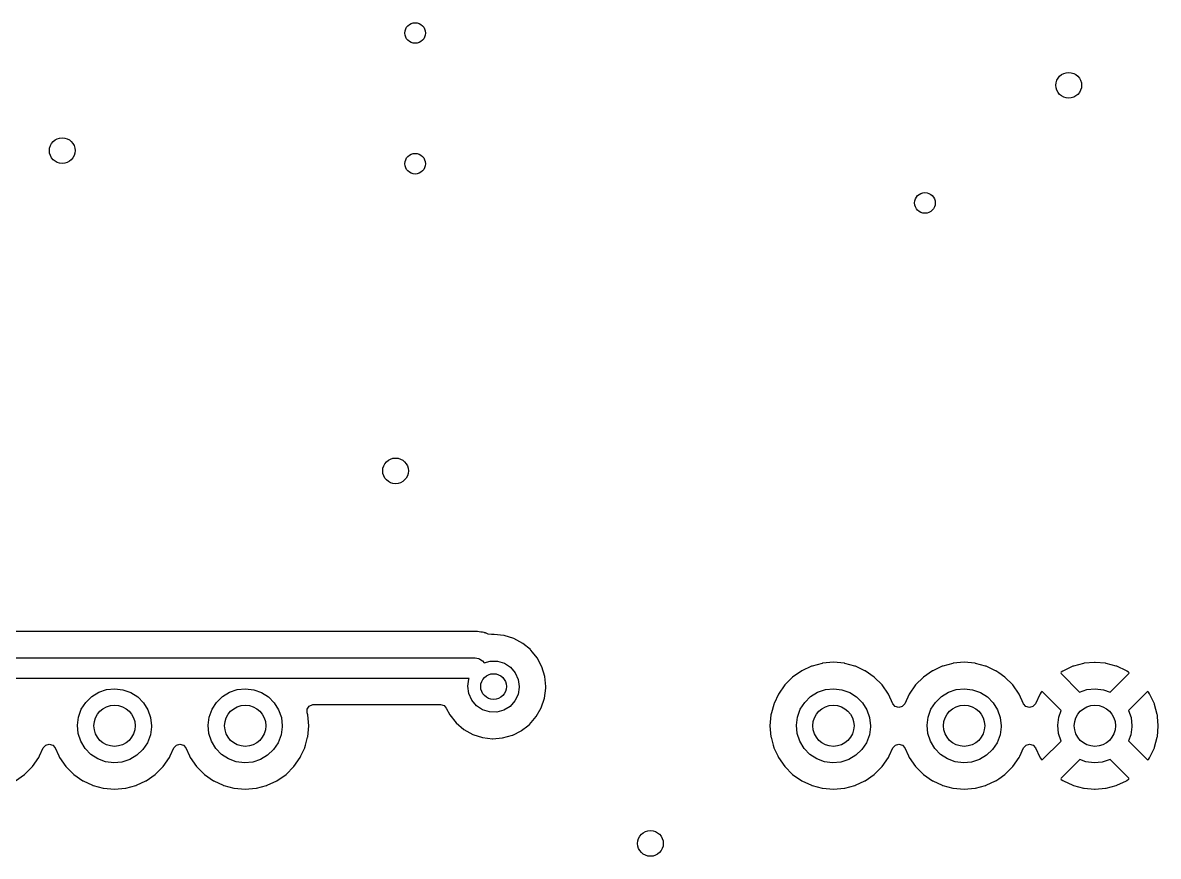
# Model space of a CAD drawing. Extents: x 41 to 172, y -238 to -26.
# Drawn here: x 63.24 to 85.31, y -188.46 to -172.27 of the extents above; entities that cross this region are included whole.
import ezdxf

# ---------------------------------------------------------------- set-up
doc = ezdxf.new("R2010")
doc.units = 0
doc.layers.add('BLACK', color=7, linetype='CONTINUOUS')

msp = doc.modelspace()

# ---------------------------------------------------------------- linework, layer by layer
at = {"layer": 'BLACK', "linetype": 'CONTINUOUS'}
for p, q in [((72.0074, -184.099), (52.9659, -184.099)), ((72.0146, -184.099), (72.0074, -184.099)), ((72.0692, -184.096), (72.0146, -184.099)), ((72.0768, -184.096), (72.0692, -184.096)), ((72.0692, -184.096), (72.0692, -184.096)), ((72.1396, -184.107), (72.0768, -184.096)), ((72.1461, -184.108), (72.1396, -184.107)), ((72.1723, -184.112), (72.1461, -184.108)), ((72.202, -184.116), (72.1723, -184.112)), ((72.2095, -184.117), (72.202, -184.116)), ((72.202, -184.116), (72.202, -184.116)), ((72.2166, -184.119), (72.2095, -184.117)), ((72.2192, -184.12), (72.2166, -184.119)), ((72.2354, -184.125), (72.2192, -184.12)), ((72.238, -184.126), (72.2354, -184.125)), ((72.2454, -184.127), (72.238, -184.126)), ((72.288, -184.146), (72.2454, -184.127)), ((72.3513, -184.157), (72.288, -184.146)), ((72.3679, -184.155), (72.3513, -184.157)), ((72.3971, -184.153), (72.3679, -184.155)), ((72.4032, -184.153), (72.3971, -184.153)), ((72.5876, -184.173), (72.4032, -184.153)), ((72.4032, -184.153), (72.4032, -184.153)), ((72.5938, -184.173), (72.5876, -184.173)), ((72.5876, -184.173), (72.5876, -184.173)), ((72.7827, -184.232), (72.5938, -184.173)), ((72.9567, -184.326), (72.7827, -184.232)), ((72.9614, -184.33), (72.9567, -184.326)), ((73.1043, -184.448), (72.9614, -184.33)), ((72.9614, -184.33), (72.9614, -184.33)), ((73.1091, -184.452), (73.1043, -184.448)), ((73.113, -184.457), (73.1091, -184.452)), ((73.1486, -184.5), (73.113, -184.457)), ((73.113, -184.457), (73.113, -184.457)), ((52.937, -184.608), (72.0323, -184.608)), ((72.0323, -184.608), (72.0649, -184.615)), ((72.0649, -184.615), (72.0981, -184.619)), ((72.0981, -184.619), (72.1078, -184.625)), ((72.1078, -184.625), (72.119, -184.628)), ((72.119, -184.628), (72.1451, -184.649)), ((72.1451, -184.649), (72.1734, -184.667)), ((72.1734, -184.667), (72.2096, -184.703)), ((72.2096, -184.703), (72.3221, -184.671)), ((72.3221, -184.671), (72.4639, -184.671)), ((72.4639, -184.671), (72.5997, -184.712)), ((73.2341, -184.605), (73.1486, -184.5)), ((73.3269, -184.78), (73.2341, -184.605)), ((72.5997, -184.712), (72.7187, -184.789)), ((72.7187, -184.789), (72.8112, -184.897)), ((72.8112, -184.897), (72.8699, -185.026)), ((73.3841, -184.969), (73.3269, -184.78)), ((78.3774, -184.86), (78.2013, -184.983)), ((78.3824, -184.858), (78.3774, -184.86)), ((78.5672, -184.772), (78.3824, -184.858)), ((78.3824, -184.858), (78.3824, -184.858)), ((78.5722, -184.769), (78.5672, -184.772)), ((78.5672, -184.772), (78.5672, -184.772)), ((78.5775, -184.768), (78.5722, -184.769)), ((78.7745, -184.715), (78.5775, -184.768)), ((78.5775, -184.768), (78.5775, -184.768)), ((78.7799, -184.714), (78.7745, -184.715)), ((78.7745, -184.715), (78.7745, -184.715)), ((78.994, -184.695), (78.7799, -184.714)), ((79.2081, -184.714), (78.994, -184.695)), ((79.2135, -184.715), (79.2081, -184.714)), ((79.4105, -184.768), (79.2135, -184.715)), ((79.2135, -184.715), (79.2135, -184.715)), ((79.4158, -184.769), (79.4105, -184.768)), ((79.4105, -184.768), (79.4105, -184.768)), ((79.4208, -184.772), (79.4158, -184.769)), ((79.6056, -184.858), (79.4208, -184.772)), ((79.4208, -184.772), (79.4208, -184.772)), ((79.6106, -184.86), (79.6056, -184.858)), ((79.6056, -184.858), (79.6056, -184.858)), ((79.7867, -184.983), (79.6106, -184.86)), ((80.9174, -184.86), (80.7413, -184.983)), ((80.9224, -184.858), (80.9174, -184.86)), ((81.1072, -184.772), (80.9224, -184.858)), ((80.9224, -184.858), (80.9224, -184.858)), ((81.1122, -184.769), (81.1072, -184.772)), ((81.1072, -184.772), (81.1072, -184.772)), ((81.1175, -184.768), (81.1122, -184.769)), ((81.3145, -184.715), (81.1175, -184.768)), ((81.1175, -184.768), (81.1175, -184.768)), ((81.3199, -184.714), (81.3145, -184.715)), ((81.3145, -184.715), (81.3145, -184.715)), ((81.534, -184.695), (81.3199, -184.714)), ((81.7481, -184.714), (81.534, -184.695)), ((81.7535, -184.715), (81.7481, -184.714)), ((81.9505, -184.768), (81.7535, -184.715)), ((81.7535, -184.715), (81.7535, -184.715)), ((81.9558, -184.769), (81.9505, -184.768)), ((81.9505, -184.768), (81.9505, -184.768)), ((81.9608, -184.772), (81.9558, -184.769)), ((82.1456, -184.858), (81.9608, -184.772)), ((81.9608, -184.772), (81.9608, -184.772)), ((82.1506, -184.86), (82.1456, -184.858)), ((82.1456, -184.858), (82.1456, -184.858)), ((82.2054, -184.898), (82.1506, -184.86)), ((82.3267, -184.983), (82.2054, -184.898)), ((83.4184, -184.888), (83.41, -184.898)), ((83.41, -184.898), (83.4171, -184.912)), ((83.4531, -184.864), (83.4184, -184.888)), ((83.4626, -184.858), (83.4531, -184.864)), ((83.6474, -184.772), (83.4626, -184.858)), ((83.6577, -184.768), (83.6474, -184.772)), ((83.8546, -184.715), (83.6577, -184.768)), ((83.8654, -184.714), (83.8546, -184.715)), ((84.0685, -184.696), (83.8654, -184.714)), ((84.0795, -184.696), (84.0685, -184.696)), ((84.2826, -184.714), (84.0795, -184.696)), ((84.2934, -184.715), (84.2826, -184.714)), ((84.4903, -184.768), (84.2934, -184.715)), ((84.3692, -185.274), (84.7316, -184.911)), ((84.5006, -184.772), (84.4903, -184.768)), ((84.6854, -184.858), (84.5006, -184.772)), ((84.6949, -184.864), (84.6854, -184.858)), ((84.7288, -184.887), (84.6949, -184.864)), ((84.7381, -184.899), (84.7288, -184.887)), ((84.7316, -184.911), (84.7381, -184.899)), ((71.9174, -185.008), (53.0198, -185.008)), ((71.89, -185.16), (71.9118, -185.02)), ((71.9118, -185.02), (71.9174, -185.008)), ((72.8699, -185.026), (72.89, -185.166)), ((73.4034, -185.166), (73.3841, -184.969)), ((78.2013, -184.983), (78.0493, -185.135)), ((79.9387, -185.135), (79.7867, -184.983)), ((80.7413, -184.983), (80.5893, -185.135)), ((82.4787, -185.135), (82.3267, -184.983)), ((83.4171, -184.912), (83.7781, -185.273)), ((64.5807, -185.361), (64.7174, -185.277)), ((64.7174, -185.277), (64.8694, -185.225)), ((64.8694, -185.225), (65.029, -185.208)), ((65.029, -185.208), (65.1884, -185.227)), ((65.1884, -185.227), (65.3396, -185.281)), ((65.3396, -185.281), (65.4752, -185.367)), ((67.1207, -185.361), (67.2574, -185.277)), ((67.2574, -185.277), (67.4094, -185.225)), ((67.4094, -185.225), (67.569, -185.208)), ((67.569, -185.208), (67.7284, -185.227)), ((67.7284, -185.227), (67.8796, -185.281)), ((67.8796, -185.281), (68.0152, -185.367)), ((71.9084, -185.3), (71.89, -185.16)), ((71.9655, -185.43), (71.9084, -185.3)), ((72.8663, -185.318), (72.8045, -185.446)), ((72.8899, -185.178), (72.8663, -185.318)), ((72.89, -185.166), (72.8899, -185.178)), ((73.3782, -185.391), (73.403, -185.194)), ((73.403, -185.194), (73.4034, -185.166)), ((77.9237, -185.316), (77.841, -185.494)), ((77.926, -185.311), (77.9237, -185.316)), ((77.9237, -185.316), (77.9237, -185.316)), ((78.0493, -185.135), (77.926, -185.311)), ((78.5507, -185.361), (78.6874, -185.277)), ((78.6874, -185.277), (78.8394, -185.225)), ((78.8394, -185.225), (78.999, -185.208)), ((78.999, -185.208), (79.1584, -185.227)), ((79.1584, -185.227), (79.3096, -185.281)), ((79.3096, -185.281), (79.4452, -185.367)), ((80.062, -185.311), (79.9387, -185.135)), ((80.0643, -185.316), (80.062, -185.311)), ((80.1498, -185.5), (80.0643, -185.316)), ((80.0643, -185.316), (80.0643, -185.316)), ((80.4637, -185.316), (80.3782, -185.5)), ((80.466, -185.311), (80.4637, -185.316)), ((80.4637, -185.316), (80.4637, -185.316)), ((80.5893, -185.135), (80.466, -185.311)), ((81.0907, -185.361), (81.2274, -185.277)), ((81.2274, -185.277), (81.3794, -185.225)), ((81.3794, -185.225), (81.539, -185.208)), ((81.539, -185.208), (81.6984, -185.227)), ((81.6984, -185.227), (81.8496, -185.281)), ((81.8496, -185.281), (81.9852, -185.367)), ((82.602, -185.311), (82.4787, -185.135)), ((82.6043, -185.316), (82.602, -185.311)), ((82.6901, -185.5), (82.6043, -185.316)), ((82.6043, -185.316), (82.6043, -185.316)), ((83.0041, -185.317), (82.9185, -185.5)), ((83.0096, -185.307), (83.0041, -185.317)), ((83.0334, -185.273), (83.0096, -185.307)), ((83.0454, -185.264), (83.0334, -185.273)), ((83.0571, -185.27), (83.0454, -185.264)), ((83.4199, -185.633), (83.0571, -185.27)), ((83.7781, -185.273), (83.9194, -185.225)), ((83.9194, -185.225), (84.079, -185.208)), ((84.079, -185.208), (84.2384, -185.227)), ((84.2384, -185.227), (84.3692, -185.274)), ((85.0901, -185.271), (84.7287, -185.632)), ((85.1036, -185.264), (85.0901, -185.271)), ((85.1141, -185.272), (85.1036, -185.264)), ((85.1384, -185.307), (85.1141, -185.272)), ((85.1439, -185.317), (85.1384, -185.307)), ((85.23, -185.501), (85.1439, -185.317)), ((64.3791, -185.608), (64.466, -185.473)), ((64.466, -185.473), (64.5807, -185.361)), ((65.4752, -185.367), (65.5883, -185.481)), ((65.5883, -185.481), (65.6733, -185.617)), ((66.9191, -185.608), (67.006, -185.473)), ((67.006, -185.473), (67.1207, -185.361)), ((68.0152, -185.367), (68.1283, -185.481)), ((68.1283, -185.481), (68.2133, -185.617)), ((68.7698, -185.604), (68.8096, -185.545)), ((68.8096, -185.545), (68.8748, -185.517)), ((68.8748, -185.517), (68.8898, -185.516)), ((68.8898, -185.516), (71.3593, -185.516)), ((71.3593, -185.516), (71.4274, -185.537)), ((71.4274, -185.537), (71.4713, -185.585)), ((72.0567, -185.539), (71.9655, -185.43)), ((72.1747, -185.617), (72.0567, -185.539)), ((72.7094, -185.551), (72.5886, -185.625)), ((72.8045, -185.446), (72.7094, -185.551)), ((73.3158, -185.578), (73.3782, -185.391)), ((77.8338, -185.512), (77.7899, -185.675)), ((77.8352, -185.506), (77.8338, -185.512)), ((77.8338, -185.512), (77.8338, -185.512)), ((77.841, -185.494), (77.8352, -185.506)), ((78.3491, -185.608), (78.436, -185.473)), ((78.436, -185.473), (78.5507, -185.361)), ((79.4452, -185.367), (79.5583, -185.481)), ((79.5583, -185.481), (79.6433, -185.617)), ((80.195, -185.552), (80.1498, -185.5)), ((80.263, -185.572), (80.195, -185.552)), ((80.3313, -185.553), (80.263, -185.572)), ((80.3782, -185.5), (80.3313, -185.553)), ((80.8891, -185.608), (80.976, -185.473)), ((80.976, -185.473), (81.0907, -185.361)), ((81.9852, -185.367), (82.0983, -185.481)), ((82.0983, -185.481), (82.1833, -185.617)), ((82.7353, -185.553), (82.6901, -185.5)), ((82.8033, -185.573), (82.7353, -185.553)), ((82.8716, -185.554), (82.8033, -185.573)), ((82.9185, -185.5), (82.8716, -185.554)), ((85.2338, -185.512), (85.23, -185.501)), ((85.2865, -185.709), (85.2338, -185.512)), ((64.3041, -185.918), (64.3242, -185.759)), ((64.3242, -185.759), (64.3791, -185.608)), ((65.6733, -185.617), (65.7261, -185.768)), ((65.7261, -185.768), (65.744, -185.928)), ((66.8441, -185.918), (66.8642, -185.759)), ((66.8642, -185.759), (66.9191, -185.608)), ((68.2133, -185.617), (68.2661, -185.768)), ((68.2661, -185.768), (68.284, -185.928)), ((68.7681, -185.675), (68.7698, -185.604)), ((68.7785, -185.714), (68.7681, -185.675)), ((68.7972, -185.928), (68.7785, -185.714)), ((71.4713, -185.585), (71.5382, -185.715)), ((71.5382, -185.715), (71.661, -185.87)), ((72.3101, -185.66), (72.1747, -185.617)), ((72.4518, -185.662), (72.3101, -185.66)), ((72.5886, -185.625), (72.4518, -185.662)), ((73.0888, -185.9), (73.2181, -185.75)), ((73.2181, -185.75), (73.3158, -185.578)), ((77.7795, -185.714), (77.7608, -185.928)), ((77.7899, -185.675), (77.7795, -185.714)), ((78.2741, -185.918), (78.2942, -185.759)), ((78.2942, -185.759), (78.3491, -185.608)), ((79.6433, -185.617), (79.6961, -185.768)), ((79.6961, -185.768), (79.714, -185.928)), ((80.8141, -185.918), (80.8342, -185.759)), ((80.8342, -185.759), (80.8891, -185.608)), ((82.1833, -185.617), (82.2361, -185.768)), ((82.2361, -185.768), (82.254, -185.928)), ((83.3541, -185.918), (83.3742, -185.759)), ((83.3742, -185.759), (83.4199, -185.633)), ((84.7287, -185.632), (84.7761, -185.768)), ((84.7761, -185.768), (84.794, -185.928)), ((85.2884, -185.719), (85.2865, -185.709)), ((85.2915, -185.754), (85.2884, -185.719)), ((85.3062, -185.923), (85.2915, -185.754)), ((64.3197, -186.078), (64.3041, -185.918)), ((65.7437, -185.948), (65.7214, -186.107)), ((65.744, -185.928), (65.7437, -185.948)), ((66.8597, -186.078), (66.8441, -185.918)), ((68.2837, -185.948), (68.2614, -186.107)), ((68.284, -185.928), (68.2837, -185.948)), ((68.7785, -186.142), (68.7972, -185.928)), ((71.661, -185.87), (71.8117, -185.998)), ((71.8117, -185.998), (71.9843, -186.095)), ((72.933, -186.022), (73.0528, -185.928)), ((73.0528, -185.928), (73.0888, -185.9)), ((77.7608, -185.928), (77.7795, -186.142)), ((78.2897, -186.078), (78.2741, -185.918)), ((79.7137, -185.948), (79.6914, -186.107)), ((79.714, -185.928), (79.7137, -185.948)), ((80.8297, -186.078), (80.8141, -185.918)), ((82.2537, -185.948), (82.2314, -186.107)), ((82.254, -185.928), (82.2537, -185.948)), ((83.3697, -186.078), (83.3541, -185.918)), ((84.7937, -185.948), (84.7714, -186.107)), ((84.794, -185.928), (84.7937, -185.948)), ((85.2884, -186.137), (85.3062, -185.933)), ((85.3062, -185.933), (85.3062, -185.923)), ((64.3704, -186.23), (64.3197, -186.078)), ((64.4536, -186.367), (64.3704, -186.23)), ((65.7214, -186.107), (65.6644, -186.257)), ((66.9104, -186.23), (66.8597, -186.078)), ((66.9936, -186.367), (66.9104, -186.23)), ((68.2614, -186.107), (68.2044, -186.257)), ((68.7351, -186.304), (68.777, -186.147)), ((68.777, -186.147), (68.7785, -186.142)), ((68.777, -186.147), (68.777, -186.147)), ((71.9843, -186.095), (72.1724, -186.156)), ((72.1724, -186.156), (72.3688, -186.179)), ((72.3688, -186.179), (72.3749, -186.179)), ((72.3749, -186.179), (72.5598, -186.164)), ((72.3749, -186.179), (72.3749, -186.179)), ((72.5598, -186.164), (72.5598, -186.164)), ((72.5598, -186.164), (72.566, -186.164)), ((72.566, -186.164), (72.7565, -186.111)), ((72.7565, -186.111), (72.762, -186.108)), ((72.762, -186.108), (72.9275, -186.024)), ((72.762, -186.108), (72.762, -186.108)), ((72.9275, -186.024), (72.933, -186.022)), ((72.9275, -186.024), (72.9275, -186.024)), ((77.7795, -186.142), (77.781, -186.147)), ((77.781, -186.147), (77.781, -186.147)), ((77.781, -186.147), (77.8229, -186.304)), ((78.3404, -186.23), (78.2897, -186.078)), ((78.4236, -186.367), (78.3404, -186.23)), ((79.6914, -186.107), (79.6344, -186.257)), ((80.8804, -186.23), (80.8297, -186.078)), ((80.9636, -186.367), (80.8804, -186.23)), ((82.2314, -186.107), (82.1744, -186.257)), ((83.0579, -186.585), (83.4185, -186.224)), ((83.4185, -186.224), (83.3697, -186.078)), ((84.7714, -186.107), (84.7276, -186.222)), ((84.7276, -186.222), (85.0909, -186.586)), ((85.2338, -186.344), (85.2865, -186.147)), ((85.2865, -186.147), (85.2884, -186.137)), ((63.5668, -186.513), (63.6398, -186.356)), ((63.6398, -186.356), (63.6867, -186.303)), ((63.6867, -186.303), (63.755, -186.284)), ((63.755, -186.284), (63.823, -186.304)), ((63.823, -186.304), (63.8682, -186.356)), ((63.8682, -186.356), (63.9412, -186.513)), ((64.5651, -186.483), (64.4536, -186.367)), ((65.5756, -186.391), (65.4593, -186.502)), ((65.6644, -186.257), (65.5756, -186.391)), ((66.1068, -186.513), (66.1798, -186.356)), ((66.1798, -186.356), (66.2267, -186.303)), ((66.2267, -186.303), (66.295, -186.284)), ((66.295, -186.284), (66.363, -186.304)), ((66.363, -186.304), (66.4082, -186.356)), ((66.4082, -186.356), (66.4812, -186.513)), ((67.1051, -186.483), (66.9936, -186.367)), ((68.1156, -186.391), (67.9993, -186.502)), ((68.2044, -186.257), (68.1156, -186.391)), ((68.6468, -186.513), (68.7205, -186.355)), ((68.7205, -186.355), (68.7228, -186.35)), ((68.7205, -186.355), (68.7205, -186.355)), ((68.7228, -186.35), (68.7351, -186.304)), ((77.8229, -186.304), (77.8352, -186.35)), ((77.8352, -186.35), (77.8375, -186.355)), ((77.8375, -186.355), (77.8375, -186.355)), ((77.8375, -186.355), (77.9112, -186.513)), ((78.5351, -186.483), (78.4236, -186.367)), ((79.5456, -186.391), (79.4293, -186.502)), ((79.6344, -186.257), (79.5456, -186.391)), ((80.0768, -186.513), (80.1498, -186.356)), ((80.1498, -186.356), (80.1967, -186.303)), ((80.1967, -186.303), (80.265, -186.284)), ((80.265, -186.284), (80.333, -186.304)), ((80.333, -186.304), (80.3782, -186.356)), ((80.3782, -186.356), (80.4512, -186.513)), ((81.0751, -186.483), (80.9636, -186.367)), ((82.0856, -186.391), (81.9693, -186.502)), ((82.1744, -186.257), (82.0856, -186.391)), ((82.6147, -186.517), (82.6901, -186.356)), ((82.6901, -186.356), (82.737, -186.302)), ((82.737, -186.302), (82.8053, -186.283)), ((82.8053, -186.283), (82.8732, -186.303)), ((82.8732, -186.303), (82.9185, -186.356)), ((82.9185, -186.356), (83.0041, -186.539)), ((85.1439, -186.539), (85.23, -186.355)), ((85.23, -186.355), (85.2338, -186.344)), ((63.4287, -186.721), (63.552, -186.545)), ((63.552, -186.545), (63.5668, -186.513)), ((63.9412, -186.513), (63.956, -186.545)), ((63.956, -186.545), (64.0793, -186.721)), ((64.6994, -186.571), (64.5651, -186.483)), ((64.8498, -186.627), (64.6994, -186.571)), ((65.0089, -186.648), (64.8498, -186.627)), ((65.1688, -186.633), (65.0089, -186.648)), ((65.3214, -186.584), (65.1688, -186.633)), ((65.4593, -186.502), (65.3214, -186.584)), ((65.9687, -186.721), (66.092, -186.545)), ((66.092, -186.545), (66.1068, -186.513)), ((66.4812, -186.513), (66.496, -186.545)), ((66.496, -186.545), (66.6193, -186.721)), ((67.2394, -186.571), (67.1051, -186.483)), ((67.3898, -186.627), (67.2394, -186.571)), ((67.5489, -186.648), (67.3898, -186.627)), ((67.7088, -186.633), (67.5489, -186.648)), ((67.8614, -186.584), (67.7088, -186.633)), ((67.9993, -186.502), (67.8614, -186.584)), ((68.5087, -186.721), (68.632, -186.545)), ((68.632, -186.545), (68.6468, -186.513)), ((77.9112, -186.513), (77.926, -186.545)), ((77.926, -186.545), (78.0493, -186.721)), ((78.6694, -186.571), (78.5351, -186.483)), ((78.8198, -186.627), (78.6694, -186.571)), ((78.9789, -186.648), (78.8198, -186.627)), ((79.1388, -186.633), (78.9789, -186.648)), ((79.2914, -186.584), (79.1388, -186.633)), ((79.4293, -186.502), (79.2914, -186.584)), ((79.9387, -186.721), (80.062, -186.545)), ((80.062, -186.545), (80.0768, -186.513)), ((80.4512, -186.513), (80.466, -186.545)), ((80.466, -186.545), (80.5893, -186.721)), ((81.2094, -186.571), (81.0751, -186.483)), ((81.3598, -186.627), (81.2094, -186.571)), ((81.5189, -186.648), (81.3598, -186.627)), ((81.6788, -186.633), (81.5189, -186.648)), ((81.8314, -186.584), (81.6788, -186.633)), ((81.9693, -186.502), (81.8314, -186.584)), ((82.4787, -186.721), (82.602, -186.545)), ((82.602, -186.545), (82.6147, -186.517)), ((83.0041, -186.539), (83.0096, -186.549)), ((83.0096, -186.549), (83.0339, -186.584)), ((83.0339, -186.584), (83.0444, -186.592)), ((83.0444, -186.592), (83.0579, -186.585)), ((83.7794, -186.582), (83.4164, -186.945)), ((83.8998, -186.627), (83.7794, -186.582)), ((84.0589, -186.648), (83.8998, -186.627)), ((84.2188, -186.633), (84.0589, -186.648)), ((84.3707, -186.584), (84.2188, -186.633)), ((84.7309, -186.944), (84.3707, -186.584)), ((85.0909, -186.586), (85.1026, -186.592)), ((85.1026, -186.592), (85.1146, -186.583)), ((85.1146, -186.583), (85.1384, -186.549)), ((85.1384, -186.549), (85.1439, -186.539)), ((63.1006, -186.996), (63.2767, -186.873)), ((63.2767, -186.873), (63.4287, -186.721)), ((64.0793, -186.721), (64.2313, -186.873)), ((64.2313, -186.873), (64.4074, -186.996)), ((65.6406, -186.996), (65.8167, -186.873)), ((65.8167, -186.873), (65.9687, -186.721)), ((66.6193, -186.721), (66.7713, -186.873)), ((66.7713, -186.873), (66.9474, -186.996)), ((68.1806, -186.996), (68.3567, -186.873)), ((68.3567, -186.873), (68.5087, -186.721)), ((78.0493, -186.721), (78.2013, -186.873)), ((78.2013, -186.873), (78.3774, -186.996)), ((79.6106, -186.996), (79.7867, -186.873)), ((79.7867, -186.873), (79.9387, -186.721)), ((80.5893, -186.721), (80.7413, -186.873)), ((80.7413, -186.873), (80.9174, -186.996)), ((82.2068, -186.957), (82.3267, -186.873)), ((82.3267, -186.873), (82.4787, -186.721)), ((64.4074, -186.996), (64.4124, -186.998)), ((64.4124, -186.998), (64.4124, -186.998)), ((64.4124, -186.998), (64.5962, -187.084)), ((64.5962, -187.084), (64.6022, -187.087)), ((64.6022, -187.087), (64.6075, -187.088)), ((64.6075, -187.088), (64.6075, -187.088)), ((64.6075, -187.088), (64.8045, -187.141)), ((65.2435, -187.141), (65.4405, -187.088)), ((65.4405, -187.088), (65.4458, -187.087)), ((65.4405, -187.088), (65.4405, -187.088)), ((65.4458, -187.087), (65.4518, -187.084)), ((65.4518, -187.084), (65.6356, -186.998)), ((65.6356, -186.998), (65.6406, -186.996)), ((65.6356, -186.998), (65.6356, -186.998)), ((66.9474, -186.996), (66.9524, -186.998)), ((66.9524, -186.998), (66.9524, -186.998)), ((66.9524, -186.998), (67.1362, -187.084)), ((67.1362, -187.084), (67.1422, -187.087)), ((67.1422, -187.087), (67.1475, -187.088)), ((67.1475, -187.088), (67.1475, -187.088)), ((67.1475, -187.088), (67.3445, -187.141)), ((67.7835, -187.141), (67.9805, -187.088)), ((67.9805, -187.088), (67.9858, -187.087)), ((67.9805, -187.088), (67.9805, -187.088)), ((67.9858, -187.087), (67.9918, -187.084)), ((67.9918, -187.084), (68.1756, -186.998)), ((68.1756, -186.998), (68.1806, -186.996)), ((68.1756, -186.998), (68.1756, -186.998)), ((78.3774, -186.996), (78.3824, -186.998)), ((78.3824, -186.998), (78.3824, -186.998)), ((78.3824, -186.998), (78.5662, -187.084)), ((78.5662, -187.084), (78.5722, -187.087)), ((78.5722, -187.087), (78.5775, -187.088)), ((78.5775, -187.088), (78.5775, -187.088)), ((78.5775, -187.088), (78.7745, -187.141)), ((79.2135, -187.141), (79.4105, -187.088)), ((79.4105, -187.088), (79.4158, -187.087)), ((79.4105, -187.088), (79.4105, -187.088)), ((79.4158, -187.087), (79.4218, -187.084)), ((79.4218, -187.084), (79.6056, -186.998)), ((79.6056, -186.998), (79.6106, -186.996)), ((79.6056, -186.998), (79.6056, -186.998)), ((80.9174, -186.996), (80.9224, -186.998)), ((80.9224, -186.998), (80.9224, -186.998)), ((80.9224, -186.998), (81.1062, -187.084)), ((81.1062, -187.084), (81.1122, -187.087)), ((81.1122, -187.087), (81.1175, -187.088)), ((81.1175, -187.088), (81.1175, -187.088)), ((81.1175, -187.088), (81.3145, -187.141)), ((81.7535, -187.141), (81.9505, -187.088)), ((81.9505, -187.088), (81.9558, -187.087)), ((81.9505, -187.088), (81.9505, -187.088)), ((81.9558, -187.087), (81.9618, -187.084)), ((81.9618, -187.084), (82.1456, -186.998)), ((82.1456, -186.998), (82.1506, -186.996)), ((82.1456, -186.998), (82.1456, -186.998)), ((82.1506, -186.996), (82.2068, -186.957)), ((83.4164, -186.945), (83.4099, -186.957)), ((83.4099, -186.957), (83.4192, -186.969)), ((83.4192, -186.969), (83.4531, -186.992)), ((83.4531, -186.992), (83.4626, -186.998)), ((83.4626, -186.998), (83.6474, -187.084)), ((83.6474, -187.084), (83.6577, -187.088)), ((83.6577, -187.088), (83.8546, -187.141)), ((84.2934, -187.141), (84.4903, -187.088)), ((84.4903, -187.088), (84.5006, -187.084)), ((84.5006, -187.084), (84.6854, -186.998)), ((84.6854, -186.998), (84.6949, -186.992)), ((84.6949, -186.992), (84.7296, -186.968)), ((84.7296, -186.968), (84.738, -186.958)), ((84.738, -186.958), (84.7309, -186.944)), ((64.8045, -187.141), (64.8045, -187.141)), ((64.8045, -187.141), (64.8099, -187.142)), ((64.8099, -187.142), (65.024, -187.161)), ((65.024, -187.161), (65.2381, -187.142)), ((65.2381, -187.142), (65.2435, -187.141)), ((65.2435, -187.141), (65.2435, -187.141)), ((67.3445, -187.141), (67.3445, -187.141)), ((67.3445, -187.141), (67.3499, -187.142)), ((67.3499, -187.142), (67.564, -187.161)), ((67.564, -187.161), (67.7781, -187.142)), ((67.7781, -187.142), (67.7835, -187.141)), ((67.7835, -187.141), (67.7835, -187.141)), ((78.7745, -187.141), (78.7745, -187.141)), ((78.7745, -187.141), (78.7799, -187.142)), ((78.7799, -187.142), (78.994, -187.161)), ((78.994, -187.161), (79.2081, -187.142)), ((79.2081, -187.142), (79.2135, -187.141)), ((79.2135, -187.141), (79.2135, -187.141)), ((81.3145, -187.141), (81.3145, -187.141)), ((81.3145, -187.141), (81.3199, -187.142)), ((81.3199, -187.142), (81.534, -187.161)), ((81.534, -187.161), (81.7481, -187.142)), ((81.7481, -187.142), (81.7535, -187.141)), ((81.7535, -187.141), (81.7535, -187.141)), ((83.8546, -187.141), (83.8654, -187.142)), ((83.8654, -187.142), (84.0685, -187.16)), ((84.0685, -187.16), (84.0795, -187.16)), ((84.0795, -187.16), (84.2826, -187.142)), ((84.2826, -187.142), (84.2934, -187.141))]:
    msp.add_line(p, q, dxfattribs=at)
at = {"layer": 'BLACK'}
for centre, radius in [((70.866, -172.466), 0.2), ((83.566, -173.482), 0.25), ((64.008, -174.752), 0.25), ((70.866, -175.006), 0.2), ((80.772, -175.768), 0.2), ((70.485, -180.975), 0.25), ((72.39, -185.166), 0.25), ((65.024, -185.928), 0.4), ((67.564, -185.928), 0.4), ((78.994, -185.928), 0.4), ((81.534, -185.928), 0.4), ((84.074, -185.928), 0.4), ((75.438, -188.214), 0.25)]:
    msp.add_circle(centre, radius, dxfattribs=at)

doc.saveas('drawing.dxf')
